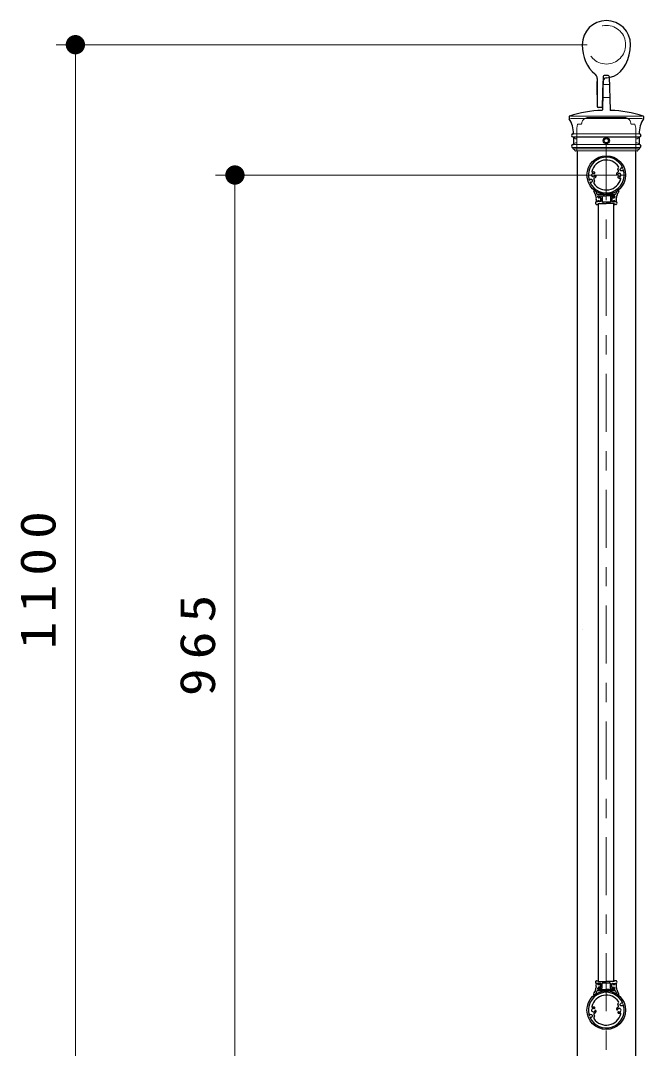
# Model space of a CAD drawing. Units: millimetres on the paper, scale 1:20. Extents: x -365 to 0, y 0 to 257.
# Drawn here: x -64.7 to -32.4, y 93.1 to 146.3 of the extents above; entities that cross this region are included whole.
import ezdxf

# ---------------------------------------------------------------- set-up
doc = ezdxf.new("R2010")
doc.units = ezdxf.units.MM
doc.linetypes.add('USER1', pattern=[4.5, 2.5, -2])
doc.linetypes.add('USER2', pattern=[6, 3, -1, 1, -1])
doc.layers.add('LY_1', color=4, linetype='Continuous', lineweight=25)
doc.styles.add('ＭＳ ゴシック', font='')
doc.styles.get('ＭＳ ゴシック').set_extended_font_data('MS Gothic')

# ---------------------------------------------------------------- blocks, each defined once
blk = doc.blocks.new('filled_dot')
at = {"color": 0, "linetype": 'Continuous', "lineweight": -2, "const_width": 1.25}
blk.add_lwpolyline([(-0.625, 0, 1), (0.625, 0, 1)], format="xyb", close=True, dxfattribs=at)

msp = doc.modelspace()

# ---------------------------------------------------------------- linework, layer by layer
at = {"layer": 'LY_1', "color": 7, "lineweight": 13}
for p, q in [((-35.344, 145.084), (-62.848, 145.084)), ((-61.848, 90.084), (-61.848, 145.084)), ((-35.348, 138.334), (-54.583, 138.334)), ((-53.583, 90.084), (-53.583, 138.334))]:
    msp.add_line(p, q, dxfattribs=at)
at = {"layer": 'LY_1', "color": 7}
for p, q in [((-34.819, 143.338), (-34.819, 141.884)), ((-34.544, 141.883), (-34.51, 143.201)), ((-34.353, 143.371), (-34.344, 143.371)), ((-34.819, 142.484), (-34.819, 143.184)), ((-34.594, 141.834), (-34.769, 141.834)), ((-35.578, 114.821), (-35.575, 114.821))]:
    msp.add_line(p, q, dxfattribs=at)
at = {"layer": 'LY_1'}
for p, q in [((-34.504, 143.435), (-34.549, 141.704)), ((-34.243, 143.484), (-34.454, 143.484)), ((-34.193, 143.435), (-34.148, 141.704)), ((-36.273, 141.366), (-36.273, 141.266)), ((-32.423, 141.366), (-32.423, 141.266)), ((-36.073, 140.459), (-36.048, 140.473)), ((-36.073, 140.309), (-36.048, 140.295)), ((-36.048, 140.295), (-36.048, 139.923)), ((-32.623, 140.459), (-32.648, 140.473)), ((-32.623, 140.309), (-32.648, 140.295)), ((-32.648, 140.295), (-32.648, 139.923)), ((-36.073, 139.909), (-36.048, 139.923)), ((-36.073, 139.759), (-36.073, 139.706)), ((-35.861, 139.584), (-35.861, 67.584)), ((-32.836, 139.584), (-32.836, 67.584)), ((-32.623, 139.909), (-32.648, 139.923)), ((-32.623, 139.759), (-32.623, 139.706)), ((-33.708, 138.547), (-33.743, 138.644)), ((-33.718, 138.708), (-33.729, 138.698)), ((-33.557, 138.718), (-33.637, 138.646)), ((-33.603, 138.552), (-33.637, 138.646)), ((-33.495, 138.549), (-33.603, 138.552)), ((-33.543, 138.68), (-33.557, 138.718)), ((-33.497, 138.697), (-33.543, 138.68)), ((-33.463, 138.603), (-33.509, 138.586)), ((-33.509, 138.586), (-33.495, 138.549)), ((-35.233, 138.065), (-35.188, 138.082)), ((-35.201, 138.119), (-35.094, 138.116)), ((-35.188, 138.082), (-35.201, 138.119)), ((-35.199, 137.971), (-35.153, 137.988)), ((-35.153, 137.988), (-35.14, 137.95)), ((-35.14, 137.95), (-35.059, 138.022)), ((-35.094, 138.116), (-35.059, 138.022)), ((-34.989, 138.121), (-34.954, 138.024)), ((-34.979, 137.96), (-34.968, 137.97)), ((-33.708, 95.297), (-33.743, 95.394)), ((-33.718, 95.458), (-33.729, 95.448)), ((-33.557, 95.468), (-33.637, 95.396)), ((-33.603, 95.302), (-33.637, 95.396)), ((-33.495, 95.299), (-33.603, 95.302)), ((-33.543, 95.43), (-33.557, 95.468)), ((-33.497, 95.447), (-33.543, 95.43)), ((-33.463, 95.353), (-33.509, 95.336)), ((-33.509, 95.336), (-33.495, 95.299)), ((-35.233, 94.815), (-35.188, 94.832)), ((-35.201, 94.869), (-35.094, 94.866)), ((-35.188, 94.832), (-35.201, 94.869)), ((-35.14, 94.7), (-35.059, 94.772)), ((-35.094, 94.866), (-35.059, 94.772)), ((-34.989, 94.871), (-34.954, 94.774)), ((-35.199, 94.721), (-35.153, 94.738)), ((-35.153, 94.738), (-35.14, 94.7)), ((-34.979, 94.71), (-34.968, 94.72))]:
    msp.add_line(p, q, dxfattribs=at)
at = {"layer": 'LY_1', "linetype": 'USER1', "lineweight": 13}
for p, q in [((-34.514, 143.021), (-34.182, 143.021)), ((-34.532, 142.346), (-34.164, 142.346)), ((-35.273, 141.317), (-34.348, 141.317)), ((-33.423, 141.317), (-34.348, 141.317)), ((-35.836, 140.967), (-35.873, 140.767)), ((-35.873, 140.767), (-35.873, 139.599)), ((-35.836, 140.967), (-35.67, 140.967)), ((-33.026, 140.967), (-32.861, 140.967)), ((-32.861, 140.967), (-32.823, 140.767)), ((-32.823, 140.767), (-32.823, 139.599)), ((-36.048, 140.271), (-35.948, 140.209)), ((-36.048, 139.946), (-35.948, 140.009)), ((-35.948, 140.209), (-35.873, 140.209)), ((-35.948, 140.009), (-35.873, 140.009)), ((-32.748, 140.209), (-32.823, 140.209)), ((-32.748, 140.009), (-32.823, 140.009)), ((-32.648, 140.271), (-32.748, 140.209)), ((-32.648, 139.946), (-32.748, 140.009)), ((-35.873, 139.599), (-35.888, 139.584)), ((-32.823, 139.599), (-32.808, 139.584))]:
    msp.add_line(p, q, dxfattribs=at)
at = {"layer": 'LY_1', "color": 120, "lineweight": 13}
for p, q in [((-36.206, 141.384), (-34.348, 141.384)), ((-36.206, 141.259), (-34.348, 141.259)), ((-32.491, 141.384), (-34.348, 141.384)), ((-32.491, 141.259), (-34.348, 141.259)), ((-32.648, 140.473), (-36.048, 140.473)), ((-32.648, 140.295), (-36.048, 140.295)), ((-32.648, 139.923), (-36.048, 139.923)), ((-34.348, 139.684), (-36.025, 139.684)), ((-34.348, 139.684), (-32.672, 139.684))]:
    msp.add_line(p, q, dxfattribs=at)
at = {"layer": 'LY_1', "lineweight": 13}
for p, q in [((-32.623, 140.459), (-36.073, 140.459)), ((-36.073, 140.459), (-32.623, 140.459)), ((-32.623, 140.309), (-36.073, 140.309)), ((-32.623, 139.909), (-36.073, 139.909)), ((-32.623, 139.759), (-36.073, 139.759)), ((-36.073, 139.759), (-32.623, 139.759)), ((-32.746, 139.584), (-35.951, 139.584))]:
    msp.add_line(p, q, dxfattribs=at)
at = {"layer": 'LY_1', "color": 7, "linetype": 'USER2', "lineweight": 13}
for p, q in [((-34.348, 140.034), (-34.348, 59.448)), ((-35.348, 138.334), (-33.348, 138.334))]:
    msp.add_line(p, q, dxfattribs=at)
at = {"layer": 'LY_1', "color": 190}
for p, q in [((-34.987, 137.54), (-34.997, 137.514)), ((-33.71, 137.54), (-33.699, 137.514)), ((-34.631, 136.959), (-34.848, 136.959)), ((-34.822, 136.959), (-34.846, 136.959)), ((-33.879, 137.334), (-34.818, 137.334)), ((-34.773, 137.259), (-34.361, 137.259)), ((-34.761, 136.859), (-34.761, 136.834)), ((-34.761, 136.859), (-34.348, 136.859)), ((-34.666, 137.149), (-34.749, 137.149)), ((-34.723, 137.224), (-34.723, 137.174)), ((-34.611, 137.234), (-34.713, 137.234)), ((-34.656, 137.164), (-34.713, 137.164)), ((-34.656, 136.959), (-34.679, 136.959)), ((-34.641, 137.124), (-34.641, 136.974)), ((-34.631, 137.139), (-34.631, 136.959)), ((-34.561, 137.184), (-34.561, 136.934)), ((-34.361, 136.934), (-34.561, 136.934)), ((-34.361, 137.259), (-34.348, 137.271)), ((-34.361, 136.934), (-34.348, 136.921)), ((-34.336, 137.259), (-34.348, 137.271)), ((-34.336, 136.934), (-34.348, 136.921)), ((-33.936, 136.859), (-34.348, 136.859)), ((-33.923, 137.259), (-34.336, 137.259)), ((-34.136, 136.934), (-34.336, 136.934)), ((-34.136, 137.184), (-34.136, 136.934)), ((-34.086, 137.234), (-33.983, 137.234)), ((-34.066, 137.139), (-34.066, 136.959)), ((-34.066, 136.959), (-33.848, 136.959)), ((-34.056, 137.124), (-34.056, 136.974)), ((-34.041, 137.164), (-33.983, 137.164)), ((-34.041, 136.959), (-34.017, 136.959)), ((-34.031, 137.149), (-33.948, 137.149)), ((-33.973, 137.224), (-33.973, 137.174)), ((-33.936, 136.859), (-33.936, 136.834)), ((-33.874, 136.959), (-33.851, 136.959)), ((-34.848, 136.809), (-34.786, 136.809)), ((-33.848, 136.809), (-33.911, 136.809)), ((-34.85, 96.609), (-34.788, 96.609)), ((-34.633, 96.459), (-34.85, 96.459)), ((-34.824, 96.459), (-34.848, 96.459)), ((-34.763, 96.559), (-34.763, 96.584)), ((-34.763, 96.559), (-34.35, 96.559)), ((-34.658, 96.459), (-34.681, 96.459)), ((-34.643, 96.294), (-34.643, 96.444)), ((-34.633, 96.279), (-34.633, 96.459)), ((-34.563, 96.234), (-34.563, 96.484)), ((-34.363, 96.484), (-34.563, 96.484)), ((-34.363, 96.484), (-34.35, 96.496)), ((-33.938, 96.559), (-34.35, 96.559)), ((-34.338, 96.484), (-34.35, 96.496)), ((-34.138, 96.484), (-34.338, 96.484)), ((-34.138, 96.234), (-34.138, 96.484)), ((-34.068, 96.459), (-33.85, 96.459)), ((-34.068, 96.279), (-34.068, 96.459)), ((-34.058, 96.294), (-34.058, 96.444)), ((-34.043, 96.459), (-34.019, 96.459)), ((-33.938, 96.559), (-33.938, 96.584)), ((-33.85, 96.609), (-33.913, 96.609)), ((-33.876, 96.459), (-33.853, 96.459)), ((-34.989, 95.878), (-34.999, 95.904)), ((-33.88, 96.084), (-34.82, 96.084)), ((-34.775, 96.159), (-34.363, 96.159)), ((-34.668, 96.269), (-34.751, 96.269)), ((-34.725, 96.194), (-34.725, 96.244)), ((-34.658, 96.254), (-34.715, 96.254)), ((-34.613, 96.184), (-34.715, 96.184)), ((-34.363, 96.159), (-34.35, 96.146)), ((-34.338, 96.159), (-34.35, 96.146)), ((-33.925, 96.159), (-34.338, 96.159)), ((-34.088, 96.184), (-33.985, 96.184)), ((-34.043, 96.254), (-33.985, 96.254)), ((-34.033, 96.269), (-33.949, 96.269)), ((-33.975, 96.194), (-33.975, 96.244)), ((-33.711, 95.878), (-33.701, 95.904))]:
    msp.add_line(p, q, dxfattribs=at)
at = {"layer": 'LY_1', "color": 70}
for p, q in [((-34.75, 96.559), (-34.75, 136.859)), ((-33.95, 96.559), (-33.95, 136.859))]:
    msp.add_line(p, q, dxfattribs=at)
at = {"layer": 'LY_1', "color": 190, "linetype": 'USER1', "lineweight": 13}
for p, q in [((-34.511, 137.259), (-34.461, 137.309)), ((-34.511, 136.934), (-34.511, 136.859)), ((-34.461, 137.309), (-34.461, 137.334)), ((-34.236, 137.334), (-34.236, 137.309)), ((-34.186, 137.259), (-34.236, 137.309)), ((-34.186, 136.934), (-34.186, 136.859)), ((-34.513, 96.484), (-34.513, 96.559)), ((-34.188, 96.484), (-34.188, 96.559)), ((-34.513, 96.159), (-34.463, 96.109)), ((-34.463, 96.109), (-34.463, 96.084)), ((-34.188, 96.159), (-34.238, 96.109)), ((-34.238, 96.084), (-34.238, 96.109))]:
    msp.add_line(p, q, dxfattribs=at)
at = {"layer": 'LY_1', "color": 7}
for points in [[(-35.594, 145.084), (-35.583, 144.855), (-35.55, 144.63), (-35.494, 144.413), (-35.418, 144.208), (-35.323, 144.019), (-35.21, 143.849), (-35.082, 143.701), (-34.94, 143.579)], [(-34.336, 143.371), (-34.142, 143.394), (-33.952, 143.458), (-33.772, 143.561), (-33.606, 143.702), (-33.458, 143.877), (-33.331, 144.081), (-33.229, 144.309), (-33.155, 144.557), (-33.11, 144.817), (-33.094, 145.084)]]:
    msp.add_lwpolyline(points, dxfattribs=at)
at = {"layer": 'LY_1', "color": 7, "linetype": 'USER1', "lineweight": 13}
msp.add_circle((-34.344, 145.084), 1, dxfattribs=at)
at = {"layer": 'LY_1'}
for radius in [0.163, 0.113]:
    msp.add_circle((-34.348, 140.109), radius, dxfattribs=at)
at = {"layer": 'LY_1', "color": 21}
for centre in [(-34.348, 138.334), (-34.348, 95.084)]:
    msp.add_circle(centre, 1, dxfattribs=at)
at = {"layer": 'LY_1', "color": 7}
for centre, radius, start, end in [((-34.344, 145.084), 1.25, 0, 180), ((-35.119, 143.338), 0.3, 0, 53.378), ((-34.335, 143.196), 0.175, 90.5032, 178.5), ((-34.769, 141.884), 0.05, 180, 270), ((-34.594, 141.884), 0.05, 270, 358.5)]:
    msp.add_arc(centre, radius, start, end, dxfattribs=at)
at = {"layer": 'LY_1'}
for centre, radius, start, end in [((-34.454, 143.434), 0.05, 90, 178.5), ((-34.243, 143.434), 0.05, 1.5, 90), ((-34.348, 135.358), 6.326, 92.0361, 107.55), ((-34.574, 141.705), 0.025, 272.0361, 358.5), ((-34.123, 141.705), 0.025, 181.5, 267.9639), ((-34.348, 135.358), 6.326, 72.45, 87.9639), ((-36.248, 141.366), 0.025, 107.55, 180), ((-36.248, 141.266), 0.025, 180, 211.6923), ((-37.532, 140.473), 1.484, 0, 31.6923), ((-31.164, 140.473), 1.484, 148.3077, 180), ((-32.448, 141.366), 0.025, 0, 72.45), ((-32.448, 141.266), 0.025, 328.3077, 0), ((-36.073, 140.384), 0.075, 90, 270), ((-32.623, 140.384), 0.075, 270, 90), ((-36.073, 139.834), 0.075, 90, 270), ((-36.048, 139.706), 0.025, 180, 258.463), ((-36.073, 139.584), 0.1, 11.537, 78.463), ((-35.951, 139.609), 0.025, 191.537, 270), ((-32.746, 139.609), 0.025, 270, 348.463), ((-32.623, 139.584), 0.1, 101.537, 168.463), ((-32.648, 139.706), 0.025, 281.537, 0), ((-32.623, 139.834), 0.075, 270, 90), ((-34.348, 138.334), 0.925, 23.0986, 196.9014), ((-34.348, 138.334), 0.775, 34.5586, 166.1279), ((-34.348, 138.334), 0.925, 203.0986, 16.9014), ((-35.023, 138.334), 0.0875, 67.4576, 332.5424), ((-35.076, 138.514), 0.025, 166.1279, 286.4592), ((-35.023, 138.334), 0.163, 67.4576, 106.4592), ((-34.975, 138.449), 0.0375, 247.4576, 67.4576), ((-33.784, 138.392), 0.0375, 152.5424, 332.5424), ((-33.673, 138.334), 0.163, 112.5063, 152.5424), ((-33.673, 138.334), 0.0875, 247.4576, 152.5424), ((-33.696, 138.661), 0.05, 131.8014, 200), ((-33.755, 138.53), 0.05, 292.5063, 20), ((-33.751, 138.745), 0.05, 311.8014, 34.5586), ((-34.945, 137.923), 0.05, 131.8014, 214.5586), ((-34.942, 138.138), 0.05, 112.5063, 200), ((-34.348, 138.334), 0.775, 214.5586, 346.1279), ((-35.001, 138.007), 0.05, 311.8014, 20), ((-35.023, 138.334), 0.163, 292.5063, 332.5424), ((-34.912, 138.276), 0.0375, 332.5424, 152.5424), ((-33.721, 138.219), 0.0375, 67.4576, 247.4576), ((-33.673, 138.334), 0.163, 247.4576, 286.4592), ((-33.62, 138.154), 0.025, 346.1279, 106.4592), ((-34.348, 95.084), 0.925, 23.0986, 196.9014), ((-34.348, 95.084), 0.775, 34.5586, 166.1279), ((-34.348, 95.084), 0.925, 203.0986, 16.9014), ((-33.696, 95.411), 0.05, 131.8014, 200), ((-33.755, 95.28), 0.05, 292.5063, 20), ((-33.751, 95.495), 0.05, 311.8014, 34.5586), ((-35.023, 95.084), 0.0875, 67.4576, 332.5424), ((-35.076, 95.264), 0.025, 166.1279, 286.4592), ((-35.023, 95.084), 0.163, 67.4576, 106.4592), ((-34.942, 94.888), 0.05, 112.5063, 200), ((-34.975, 95.199), 0.0375, 247.4576, 67.4576), ((-34.348, 95.084), 0.775, 214.5586, 346.1279), ((-35.001, 94.757), 0.05, 311.8014, 20), ((-35.023, 95.084), 0.163, 292.5063, 332.5424), ((-34.912, 95.026), 0.0375, 332.5424, 152.5424), ((-33.784, 95.142), 0.0375, 152.5424, 332.5424), ((-33.673, 95.084), 0.163, 112.5063, 152.5424), ((-33.721, 94.969), 0.0375, 67.4576, 247.4576), ((-33.673, 95.084), 0.0875, 247.4576, 152.5424), ((-33.673, 95.084), 0.163, 247.4576, 286.4592), ((-33.62, 94.904), 0.025, 346.1279, 106.4592), ((-34.945, 94.673), 0.05, 131.8014, 214.5586)]:
    msp.add_arc(centre, radius, start, end, dxfattribs=at)
at = {"layer": 'LY_1', "linetype": 'USER1', "lineweight": 13}
for centre, radius, start, end in [((-35.273, 140.967), 0.35, 90, 172.8192), ((-33.423, 140.967), 0.35, 7.1808, 90), ((-35.67, 141.017), 0.05, 270, 352.8192), ((-33.026, 141.017), 0.05, 187.1808, 270)]:
    msp.add_arc(centre, radius, start, end, dxfattribs=at)
at = {"layer": 'LY_1', "color": 190}
for centre, radius, start, end in [((-34.983, 137.508), 0.015, 158.3039, 208.1186), ((-36.011, 136.959), 1.15, 21.3794, 28.1186), ((-34.973, 137.534), 0.015, 52.0155, 158.3039), ((-34.348, 138.334), 1, 232.0155, 236.7754), ((-34.926, 137.384), 0.015, 201.3794, 234.5616), ((-34.976, 137.314), 0.0708, 343.2776, 54.5616), ((-34.904, 137.485), 0.015, 25.4247, 56.7754), ((-36.011, 136.959), 1.24, 18.1049, 25.4247), ((-34.818, 137.349), 0.015, 198.1048, 270), ((-33.879, 137.349), 0.015, 270, 341.8952), ((-32.686, 136.959), 1.24, 154.5753, 161.8952), ((-33.792, 137.485), 0.015, 123.2246, 154.5753), ((-34.348, 138.334), 1, 303.2246, 307.9845), ((-33.721, 137.314), 0.0708, 125.4384, 196.7224), ((-33.771, 137.384), 0.015, 305.4384, 338.6206), ((-32.686, 136.959), 1.15, 151.8814, 158.6206), ((-33.724, 137.534), 0.015, 21.6961, 127.9845), ((-33.713, 137.508), 0.015, 331.8814, 21.6961), ((-34.829, 136.884), 0.0813, 126.8699, 233.1301), ((-34.893, 137.289), 0.015, 163.2776, 229.642), ((-34.949, 137.224), 0.0708, 338.358, 49.642), ((-34.869, 137.192), 0.015, 158.358, 224.7224), ((-34.93, 137.132), 0.0708, 333.4384, 44.7224), ((-34.848, 136.909), 0.05, 90, 126.8699), ((-34.848, 136.859), 0.05, 233.1301, 270), ((-34.854, 137.093), 0.015, 153.4384, 186.6206), ((-36.011, 136.959), 1.15, 0.7377, 6.6206), ((-34.846, 136.974), 0.015, 180.7377, 270), ((-34.822, 136.974), 0.015, 270, 339.9948), ((-34.751, 136.948), 0.061, 20.0052, 159.9948), ((-34.773, 137.244), 0.015, 90, 192.9682), ((-36.011, 136.959), 1.255, 9.6697, 12.9681), ((-34.786, 136.834), 0.025, 270, 0), ((-34.749, 137.174), 0.025, 189.6697, 270), ((-34.713, 137.224), 0.01, 90, 180), ((-34.713, 137.174), 0.01, 180, 270), ((-34.679, 136.974), 0.015, 200.0052, 270), ((-34.666, 137.124), 0.025, 0, 90), ((-34.656, 137.139), 0.025, 0, 90), ((-34.656, 136.974), 0.015, 270, 0), ((-34.611, 137.184), 0.05, 0, 90), ((-34.086, 137.184), 0.05, 90, 180), ((-34.041, 137.139), 0.025, 90, 180), ((-34.031, 137.124), 0.025, 90, 180), ((-34.041, 136.974), 0.015, 180, 270), ((-34.017, 136.974), 0.015, 270, 339.9948), ((-33.946, 136.948), 0.061, 20.0052, 159.9948), ((-33.983, 137.224), 0.01, 0, 90), ((-33.983, 137.174), 0.01, 270, 0), ((-33.948, 137.174), 0.025, 270, 350.3303), ((-33.911, 136.834), 0.025, 180, 270), ((-33.923, 137.244), 0.015, 347.0319, 90), ((-32.686, 136.959), 1.255, 167.0318, 170.3303), ((-33.874, 136.974), 0.015, 200.0052, 270), ((-33.851, 136.974), 0.015, 270, 359.2623), ((-33.848, 136.909), 0.05, 53.1301, 90), ((-33.848, 136.859), 0.05, 270, 306.8699), ((-33.766, 137.132), 0.0708, 135.2776, 206.5616), ((-32.686, 136.959), 1.15, 173.3794, 179.2623), ((-33.843, 137.093), 0.015, 353.3794, 26.5616), ((-33.747, 137.224), 0.0708, 130.358, 201.642), ((-33.867, 136.884), 0.0813, 306.8699, 53.1301), ((-33.827, 137.192), 0.015, 315.2776, 21.642), ((-33.803, 137.289), 0.015, 310.358, 16.7224), ((-34.831, 96.534), 0.0813, 126.8699, 233.1301), ((-34.85, 96.559), 0.05, 90, 126.8699), ((-34.85, 96.509), 0.05, 233.1301, 270), ((-36.013, 96.459), 1.15, 353.3794, 359.2623), ((-34.848, 96.444), 0.015, 90, 179.2623), ((-34.824, 96.444), 0.015, 20.0052, 90), ((-34.753, 96.47), 0.061, 200.0052, 339.9948), ((-34.788, 96.584), 0.025, 0, 90), ((-34.681, 96.444), 0.015, 90, 159.9948), ((-34.658, 96.444), 0.015, 0, 90), ((-34.043, 96.444), 0.015, 90, 180), ((-34.019, 96.444), 0.015, 20.0052, 90), ((-33.948, 96.47), 0.061, 200.0052, 339.9948), ((-33.913, 96.584), 0.025, 90, 180), ((-33.876, 96.444), 0.015, 90, 159.9948), ((-33.853, 96.444), 0.015, 0.7377, 90), ((-33.85, 96.559), 0.05, 53.1301, 90), ((-33.85, 96.509), 0.05, 270, 306.8699), ((-32.688, 96.459), 1.15, 180.7377, 186.6206), ((-33.869, 96.534), 0.0813, 306.8699, 53.1301), ((-34.985, 95.91), 0.015, 151.8814, 201.6961), ((-36.013, 96.459), 1.15, 331.8814, 338.6206), ((-34.975, 95.884), 0.015, 201.6961, 307.9845), ((-34.35, 95.084), 1, 123.2246, 127.9845), ((-34.928, 96.034), 0.015, 125.4384, 158.6206), ((-34.978, 96.104), 0.0708, 305.4384, 16.7224), ((-34.895, 96.129), 0.015, 130.358, 196.7224), ((-34.951, 96.194), 0.0708, 310.358, 21.642), ((-34.906, 95.933), 0.015, 303.2246, 334.5753), ((-36.013, 96.459), 1.24, 334.5753, 341.8952), ((-34.871, 96.226), 0.015, 135.2776, 201.642), ((-34.932, 96.286), 0.0708, 315.2776, 26.5616), ((-34.855, 96.325), 0.015, 173.3794, 206.5616), ((-34.82, 96.069), 0.015, 90, 161.8952), ((-36.013, 96.459), 1.255, 347.0319, 350.3303), ((-34.775, 96.174), 0.015, 167.0318, 270), ((-34.751, 96.244), 0.025, 90, 170.3303), ((-34.715, 96.244), 0.01, 90, 180), ((-34.715, 96.194), 0.01, 180, 270), ((-34.668, 96.294), 0.025, 270, 0), ((-34.658, 96.279), 0.025, 270, 0), ((-34.613, 96.234), 0.05, 270, 0), ((-34.088, 96.234), 0.05, 180, 270), ((-34.043, 96.279), 0.025, 180, 270), ((-34.033, 96.294), 0.025, 180, 270), ((-33.985, 96.244), 0.01, 0, 90), ((-33.985, 96.194), 0.01, 270, 0), ((-33.949, 96.244), 0.025, 9.6697, 90), ((-32.688, 96.459), 1.255, 189.6697, 192.9682), ((-33.925, 96.174), 0.015, 270, 12.9681), ((-33.88, 96.069), 0.015, 18.1049, 90), ((-32.688, 96.459), 1.24, 198.1048, 205.4247), ((-33.768, 96.286), 0.0708, 153.4384, 224.7224), ((-33.845, 96.325), 0.015, 333.4384, 6.6206), ((-33.749, 96.194), 0.0708, 158.358, 229.642), ((-33.829, 96.226), 0.015, 338.358, 44.7224), ((-33.794, 95.933), 0.015, 205.4247, 236.7754), ((-34.35, 95.084), 1, 52.0155, 56.7754), ((-33.805, 96.129), 0.015, 343.2776, 49.642), ((-33.723, 96.104), 0.0708, 163.2776, 234.5616), ((-33.772, 96.034), 0.015, 21.3794, 54.5616), ((-32.688, 96.459), 1.15, 201.3794, 208.1186), ((-33.725, 95.884), 0.015, 232.0155, 338.3039), ((-33.715, 95.91), 0.015, 338.3039, 28.1186)]:
    msp.add_arc(centre, radius, start, end, dxfattribs=at)

# ---------------------------------------------------------------- block references
at = {"layer": 'LY_1', "color": 7, "lineweight": 13, "xscale": 0.4, "yscale": 0.4, "rotation": 270}
for p in [(-61.848, 145.084), (-53.583, 138.334)]:
    msp.add_blockref('filled_dot', p, dxfattribs=at)

# ---------------------------------------------------------------- texts
at = {"layer": 'LY_1', "color": 7, "char_height": 1.833, "attachment_point": 8, "rotation": 90, "style": 'ＭＳ ゴシック'}
for s, insert in [('\\T1.33;\\W1.15;1100', (-62.848, 117.584)), ('\\T1.33;\\W1.15;965', (-54.583, 114.209))]:
    msp.add_mtext(s, dxfattribs=dict(at, insert=insert))

doc.saveas('drawing.dxf')
